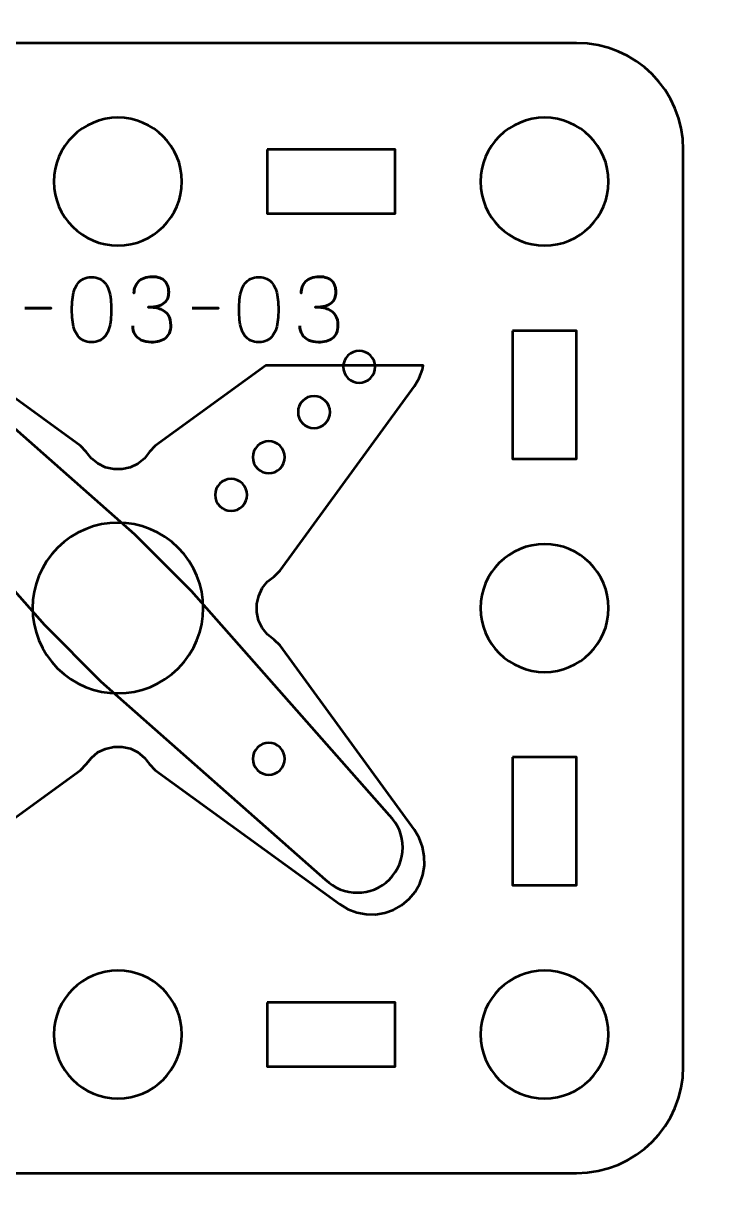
# Model space of a CAD drawing. Header units: centimetres. Extents: x -21 to 0, y -29.7 to 0.
# Drawn here: x -9.14 to -5.87, y -24.97 to -19.51 of the extents above; entities that cross this region are included whole.
import ezdxf

# ---------------------------------------------------------------- set-up
doc = ezdxf.new("R2010")
doc.units = ezdxf.units.CM
doc.header["$MEASUREMENT"] = 0
doc.layers.add('Layer 1', color=7, linetype='Continuous')

msp = doc.modelspace()

# ---------------------------------------------------------------- linework, layer by layer
at = {"layer": 'Layer 1', "color": 22, "lineweight": 53}
msp.add_open_spline([(-21.00003, -29.19995), (-21.00003, -29.19995), (-21.00003, -0.49992), (-21.00003, -0.49992), (-21.00003, -0.49992), (-21.00003, -0.22295), (-20.77694, 0.00004), (-20.49994, 0.00004), (-20.49994, 0.00004), (-20.49994, 0.00004), (-0.50008, 0.00004), (-0.50008, 0.00004), (-0.50008, 0.00004), (-0.22294, 0.00004), (0.00002, -0.22295), (0.00002, -0.49992), (0.00002, -0.49992), (0.00002, -0.49992), (0.00002, -29.19995), (0.00002, -29.19995), (0.00002, -29.19995), (0.00002, -29.47695), (-0.22294, -29.70004), (-0.50008, -29.70004), (-0.50008, -29.70004), (-0.50008, -29.70004), (-20.49994, -29.70004), (-20.49994, -29.70004), (-20.49994, -29.70004), (-20.77694, -29.70004), (-21.00003, -29.47695), (-21.00003, -29.19995)], degree=3, knots=[0, 0, 0, 0, 0.125, 0.125, 0.125, 0.125, 0.25, 0.25, 0.25, 0.25, 0.375, 0.375, 0.375, 0.375, 0.5, 0.5, 0.5, 0.5, 0.625, 0.625, 0.625, 0.625, 0.75, 0.75, 0.75, 0.75, 0.875, 0.875, 0.875, 0.875, 1, 1, 1, 1], dxfattribs=at)
at = {"layer": 'Layer 1', "color": 2, "lineweight": 53}
msp.add_open_spline([(-10.84994, -19.59997), (-10.84994, -19.59997), (-6.55007, -19.59997), (-6.55007, -19.59997), (-6.55007, -19.59997), (-6.27293, -19.59997), (-6.04997, -19.82306), (-6.04997, -20.10006), (-6.04997, -20.10006), (-6.04997, -20.10006), (-6.04997, -24.39993), (-6.04997, -24.39993), (-6.04997, -24.39993), (-6.04997, -24.67707), (-6.27293, -24.90003), (-6.55007, -24.90003), (-6.55007, -24.90003), (-6.55007, -24.90003), (-10.84994, -24.90003), (-10.84994, -24.90003), (-10.84994, -24.90003), (-11.12694, -24.90003), (-11.35003, -24.67707), (-11.35003, -24.39993), (-11.35003, -24.39993), (-11.35003, -24.39993), (-11.35003, -20.10006), (-11.35003, -20.10006), (-11.35003, -20.10006), (-11.35003, -19.82306), (-11.12694, -19.59997), (-10.84994, -19.59997)], degree=3, knots=[0, 0, 0, 0, 0.125, 0.125, 0.125, 0.125, 0.25, 0.25, 0.25, 0.25, 0.375, 0.375, 0.375, 0.375, 0.5, 0.5, 0.5, 0.5, 0.625, 0.625, 0.625, 0.625, 0.75, 0.75, 0.75, 0.75, 0.875, 0.875, 0.875, 0.875, 1, 1, 1, 1], dxfattribs=at)
at = {"layer": 'Layer 1', "lineweight": 53}
for points in [[(-8.39993, -20.25), (-8.39993, -20.41577), (-8.5343, -20.55), (-8.69993, -20.55), (-8.69993, -20.55), (-8.8657, -20.55), (-8.99993, -20.41577), (-8.99993, -20.25), (-8.99993, -20.25), (-8.99993, -20.08433), (-8.8657, -19.94999), (-8.69993, -19.94999), (-8.69993, -19.94999), (-8.5343, -19.94999), (-8.39993, -20.08433), (-8.39993, -20.25)], [(-6.4, -20.25), (-6.4, -20.41577), (-6.53433, -20.55), (-6.7, -20.55), (-6.7, -20.55), (-6.86563, -20.55), (-7, -20.41577), (-7, -20.25), (-7, -20.25), (-7, -20.08433), (-6.86563, -19.94999), (-6.7, -19.94999), (-6.7, -19.94999), (-6.53433, -19.94999), (-6.4, -20.08433), (-6.4, -20.25)], [(-8.00002, -20.10006), (-8.00002, -20.10006), (-7.40002, -20.10006), (-7.40002, -20.10006), (-7.40002, -20.10006), (-7.40002, -20.10006), (-7.40002, -20.40007), (-7.40002, -20.40007), (-7.40002, -20.40007), (-7.40002, -20.40007), (-8.00002, -20.40007), (-8.00002, -20.40007), (-8.00002, -20.40007), (-8.00002, -20.40007), (-8.00002, -20.10006), (-8.00002, -20.10006)], [(-6.85007, -20.95001), (-6.85007, -20.95001), (-6.55007, -20.95001), (-6.55007, -20.95001), (-6.55007, -20.95001), (-6.55007, -20.95001), (-6.55007, -21.55002), (-6.55007, -21.55002), (-6.55007, -21.55002), (-6.55007, -21.55002), (-6.85007, -21.55002), (-6.85007, -21.55002), (-6.85007, -21.55002), (-6.85007, -21.55002), (-6.85007, -20.95001), (-6.85007, -20.95001)], [(-6.4, -22.25007), (-6.4, -22.4157), (-6.53433, -22.55007), (-6.7, -22.55007), (-6.7, -22.55007), (-6.86563, -22.55007), (-7, -22.4157), (-7, -22.25007), (-7, -22.25007), (-7, -22.0843), (-6.86563, -21.95007), (-6.7, -21.95007), (-6.7, -21.95007), (-6.53433, -21.95007), (-6.4, -22.0843), (-6.4, -22.25007)], [(-6.85007, -22.94998), (-6.85007, -22.94998), (-6.55007, -22.94998), (-6.55007, -22.94998), (-6.55007, -22.94998), (-6.55007, -22.94998), (-6.55007, -23.54998), (-6.55007, -23.54998), (-6.55007, -23.54998), (-6.55007, -23.54998), (-6.85007, -23.54998), (-6.85007, -23.54998), (-6.85007, -23.54998), (-6.85007, -23.54998), (-6.85007, -22.94998), (-6.85007, -22.94998)], [(-8.39993, -24.25), (-8.39993, -24.41567), (-8.5343, -24.55), (-8.69993, -24.55), (-8.69993, -24.55), (-8.8657, -24.55), (-8.99993, -24.41567), (-8.99993, -24.25), (-8.99993, -24.25), (-8.99993, -24.08437), (-8.8657, -23.95), (-8.69993, -23.95), (-8.69993, -23.95), (-8.5343, -23.95), (-8.39993, -24.08437), (-8.39993, -24.25)], [(-6.4, -24.25), (-6.4, -24.41567), (-6.53433, -24.55), (-6.7, -24.55), (-6.7, -24.55), (-6.86563, -24.55), (-7, -24.41567), (-7, -24.25), (-7, -24.25), (-7, -24.08437), (-6.86563, -23.95), (-6.7, -23.95), (-6.7, -23.95), (-6.53433, -23.95), (-6.4, -24.08437), (-6.4, -24.25)], [(-8.00002, -24.09993), (-8.00002, -24.09993), (-7.40002, -24.09993), (-7.40002, -24.09993), (-7.40002, -24.09993), (-7.40002, -24.09993), (-7.40002, -24.39993), (-7.40002, -24.39993), (-7.40002, -24.39993), (-7.40002, -24.39993), (-8.00002, -24.39993), (-8.00002, -24.39993), (-8.00002, -24.39993), (-8.00002, -24.39993), (-8.00002, -24.09993), (-8.00002, -24.09993)]]:
    msp.add_open_spline(points, degree=3, knots=[0, 0, 0, 0, 0.25, 0.25, 0.25, 0.25, 0.5, 0.5, 0.5, 0.5, 0.75, 0.75, 0.75, 0.75, 1, 1, 1, 1], dxfattribs=at)
at = {"layer": 'Layer 1', "color": 30, "lineweight": 53}
for points, knots in [([(-8.82343, -21.00282), (-8.80862, -21.00275), (-8.79585, -21.00014), (-8.78519, -20.99506), (-8.78519, -20.99506), (-8.77461, -20.98998), (-8.76579, -20.98271), (-8.75874, -20.97347), (-8.75874, -20.97347), (-8.75175, -20.96416), (-8.74625, -20.95315), (-8.74216, -20.94045), (-8.74216, -20.94045), (-8.73813, -20.92775), (-8.73524, -20.91385), (-8.73362, -20.89861), (-8.73362, -20.89861), (-8.73192, -20.88337), (-8.73108, -20.86735), (-8.73115, -20.85042), (-8.73115, -20.85042), (-8.73108, -20.83356), (-8.73192, -20.81754), (-8.73362, -20.80237), (-8.73362, -20.80237), (-8.73524, -20.7872), (-8.73813, -20.77323), (-8.74216, -20.76053), (-8.74216, -20.76053), (-8.74625, -20.7479), (-8.75175, -20.7369), (-8.75874, -20.72751), (-8.75874, -20.72751), (-8.76579, -20.7182), (-8.77461, -20.71093), (-8.78519, -20.70585), (-8.78519, -20.70585), (-8.79585, -20.7007), (-8.80862, -20.69809), (-8.82343, -20.69802), (-8.82343, -20.69802), (-8.83825, -20.69809), (-8.85102, -20.7007), (-8.86168, -20.70585), (-8.86168, -20.70585), (-8.87226, -20.71093), (-8.88108, -20.7182), (-8.88813, -20.72751), (-8.88813, -20.72751), (-8.89512, -20.7369), (-8.90062, -20.7479), (-8.90471, -20.76053), (-8.90471, -20.76053), (-8.90874, -20.77323), (-8.91163, -20.7872), (-8.91325, -20.80237), (-8.91325, -20.80237), (-8.91494, -20.81754), (-8.91579, -20.83356), (-8.91572, -20.85042), (-8.91572, -20.85042), (-8.91579, -20.86735), (-8.91494, -20.88337), (-8.91325, -20.89861), (-8.91325, -20.89861), (-8.91163, -20.91385), (-8.90874, -20.92775), (-8.90471, -20.94045), (-8.90471, -20.94045), (-8.90062, -20.95315), (-8.89512, -20.96416), (-8.88813, -20.97347), (-8.88813, -20.97347), (-8.88108, -20.98271), (-8.87226, -20.98998), (-8.86168, -20.99506), (-8.86168, -20.99506), (-8.85102, -21.00014), (-8.83825, -21.00275), (-8.82343, -21.00282)], [0, 0, 0, 0, 0.05, 0.05, 0.05, 0.05, 0.1, 0.1, 0.1, 0.1, 0.15, 0.15, 0.15, 0.15, 0.2, 0.2, 0.2, 0.2, 0.25, 0.25, 0.25, 0.25, 0.3, 0.3, 0.3, 0.3, 0.35, 0.35, 0.35, 0.35, 0.4, 0.4, 0.4, 0.4, 0.45, 0.45, 0.45, 0.45, 0.5, 0.5, 0.5, 0.5, 0.55, 0.55, 0.55, 0.55, 0.6, 0.6, 0.6, 0.6, 0.65, 0.65, 0.65, 0.65, 0.7, 0.7, 0.7, 0.7, 0.75, 0.75, 0.75, 0.75, 0.8, 0.8, 0.8, 0.8, 0.85, 0.85, 0.85, 0.85, 0.9, 0.9, 0.9, 0.9, 0.95, 0.95, 0.95, 0.95, 1, 1, 1, 1]), ([(-8.82343, -21.00282), (-8.80862, -21.00275), (-8.79585, -21.00014), (-8.78519, -20.99506), (-8.78519, -20.99506), (-8.77461, -20.98998), (-8.76579, -20.98271), (-8.75874, -20.97347), (-8.75874, -20.97347), (-8.75175, -20.96416), (-8.74625, -20.95315), (-8.74216, -20.94045), (-8.74216, -20.94045), (-8.73813, -20.92775), (-8.73524, -20.91385), (-8.73362, -20.89861), (-8.73362, -20.89861), (-8.73192, -20.88337), (-8.73108, -20.86735), (-8.73115, -20.85042), (-8.73115, -20.85042), (-8.73108, -20.83356), (-8.73192, -20.81754), (-8.73362, -20.80237), (-8.73362, -20.80237), (-8.73524, -20.7872), (-8.73813, -20.77323), (-8.74216, -20.76053), (-8.74216, -20.76053), (-8.74625, -20.7479), (-8.75175, -20.7369), (-8.75874, -20.72751), (-8.75874, -20.72751), (-8.76579, -20.7182), (-8.77461, -20.71093), (-8.78519, -20.70585), (-8.78519, -20.70585), (-8.79585, -20.7007), (-8.80862, -20.69809), (-8.82343, -20.69802), (-8.82343, -20.69802), (-8.83825, -20.69809), (-8.85102, -20.7007), (-8.86168, -20.70585), (-8.86168, -20.70585), (-8.87226, -20.71093), (-8.88108, -20.7182), (-8.88813, -20.72751), (-8.88813, -20.72751), (-8.89512, -20.7369), (-8.90062, -20.7479), (-8.90471, -20.76053), (-8.90471, -20.76053), (-8.90874, -20.77323), (-8.91163, -20.7872), (-8.91325, -20.80237), (-8.91325, -20.80237), (-8.91494, -20.81754), (-8.91579, -20.83356), (-8.91572, -20.85042), (-8.91572, -20.85042), (-8.91579, -20.86735), (-8.91494, -20.88337), (-8.91325, -20.89861), (-8.91325, -20.89861), (-8.91163, -20.91385), (-8.90874, -20.92775), (-8.90471, -20.94045), (-8.90471, -20.94045), (-8.90062, -20.95315), (-8.89512, -20.96416), (-8.88813, -20.97347), (-8.88813, -20.97347), (-8.88108, -20.98271), (-8.87226, -20.98998), (-8.86168, -20.99506), (-8.86168, -20.99506), (-8.85102, -21.00014), (-8.83825, -21.00275), (-8.82343, -21.00282)], [0, 0, 0, 0, 0.05, 0.05, 0.05, 0.05, 0.1, 0.1, 0.1, 0.1, 0.15, 0.15, 0.15, 0.15, 0.2, 0.2, 0.2, 0.2, 0.25, 0.25, 0.25, 0.25, 0.3, 0.3, 0.3, 0.3, 0.35, 0.35, 0.35, 0.35, 0.4, 0.4, 0.4, 0.4, 0.45, 0.45, 0.45, 0.45, 0.5, 0.5, 0.5, 0.5, 0.55, 0.55, 0.55, 0.55, 0.6, 0.6, 0.6, 0.6, 0.65, 0.65, 0.65, 0.65, 0.7, 0.7, 0.7, 0.7, 0.75, 0.75, 0.75, 0.75, 0.8, 0.8, 0.8, 0.8, 0.85, 0.85, 0.85, 0.85, 0.9, 0.9, 0.9, 0.9, 0.95, 0.95, 0.95, 0.95, 1, 1, 1, 1]), ([(-8.63082, -20.9262), (-8.63075, -20.94144), (-8.62722, -20.9547), (-8.62024, -20.9662), (-8.62024, -20.9662), (-8.61325, -20.97763), (-8.6033, -20.98659), (-8.59032, -20.99301), (-8.59032, -20.99301), (-8.57734, -20.99943), (-8.56175, -21.00268), (-8.54361, -21.00282), (-8.54361, -21.00282), (-8.53, -21.00282), (-8.51765, -21.00141), (-8.50643, -20.99845), (-8.50643, -20.99845), (-8.49528, -20.99548), (-8.48569, -20.9909), (-8.47757, -20.98462), (-8.47757, -20.98462), (-8.46946, -20.97834), (-8.46325, -20.97022), (-8.45881, -20.96035), (-8.45881, -20.96035), (-8.45443, -20.9504), (-8.45225, -20.93847), (-8.45218, -20.9245), (-8.45218, -20.9245), (-8.4521, -20.90588), (-8.45591, -20.89014), (-8.46346, -20.87737), (-8.46346, -20.87737), (-8.47101, -20.8646), (-8.48273, -20.85501), (-8.49846, -20.84845), (-8.49846, -20.84845), (-8.51419, -20.84188), (-8.53437, -20.83857), (-8.55885, -20.83857), (-8.55885, -20.83857), (-8.54058, -20.83864), (-8.52527, -20.83695), (-8.51278, -20.83349), (-8.51278, -20.83349), (-8.50036, -20.83003), (-8.49042, -20.82516), (-8.48294, -20.81881), (-8.48294, -20.81881), (-8.47546, -20.81253), (-8.47003, -20.80505), (-8.46678, -20.79645), (-8.46678, -20.79645), (-8.46346, -20.78791), (-8.46184, -20.77853), (-8.46191, -20.7683), (-8.46191, -20.7683), (-8.46184, -20.75806), (-8.46325, -20.74861), (-8.46607, -20.73986), (-8.46607, -20.73986), (-8.46883, -20.73111), (-8.47334, -20.72342), (-8.47948, -20.71686), (-8.47948, -20.71686), (-8.48562, -20.7103), (-8.49373, -20.70515), (-8.50368, -20.70148), (-8.50368, -20.70148), (-8.5137, -20.69781), (-8.52591, -20.69598), (-8.54023, -20.69591), (-8.54023, -20.69591), (-8.55448, -20.69598), (-8.56697, -20.69809), (-8.57755, -20.70219), (-8.57755, -20.70219), (-8.58821, -20.70628), (-8.59695, -20.71185), (-8.60401, -20.71898), (-8.60401, -20.71898), (-8.61099, -20.7261), (-8.61622, -20.73422), (-8.61967, -20.74339), (-8.61967, -20.74339), (-8.6232, -20.75256), (-8.62489, -20.7623), (-8.62489, -20.77253), (-8.62489, -20.77253), (-8.62489, -20.7623), (-8.6232, -20.75256), (-8.61967, -20.74339), (-8.61967, -20.74339), (-8.61622, -20.73422), (-8.61099, -20.7261), (-8.60401, -20.71898), (-8.60401, -20.71898), (-8.59695, -20.71185), (-8.58821, -20.70628), (-8.57755, -20.70219), (-8.57755, -20.70219), (-8.56697, -20.69809), (-8.55448, -20.69598), (-8.54023, -20.69591), (-8.54023, -20.69591), (-8.52591, -20.69598), (-8.5137, -20.69781), (-8.50368, -20.70148), (-8.50368, -20.70148), (-8.49373, -20.70515), (-8.48562, -20.7103), (-8.47948, -20.71686), (-8.47948, -20.71686), (-8.47334, -20.72342), (-8.46883, -20.73111), (-8.46607, -20.73986), (-8.46607, -20.73986), (-8.46325, -20.74861), (-8.46184, -20.75806), (-8.46191, -20.7683), (-8.46191, -20.7683), (-8.46184, -20.77853), (-8.46346, -20.78791), (-8.46678, -20.79645), (-8.46678, -20.79645), (-8.47003, -20.80505), (-8.47546, -20.81253), (-8.48294, -20.81881), (-8.48294, -20.81881), (-8.49042, -20.82516), (-8.50036, -20.83003), (-8.51278, -20.83349), (-8.51278, -20.83349), (-8.52527, -20.83695), (-8.54058, -20.83864), (-8.55885, -20.83857), (-8.55885, -20.83857), (-8.53437, -20.83857), (-8.51419, -20.84188), (-8.49846, -20.84845), (-8.49846, -20.84845), (-8.48273, -20.85501), (-8.47101, -20.8646), (-8.46346, -20.87737), (-8.46346, -20.87737), (-8.45591, -20.89014), (-8.4521, -20.90588), (-8.45218, -20.9245), (-8.45218, -20.9245), (-8.45225, -20.93847), (-8.45443, -20.9504), (-8.45881, -20.96035), (-8.45881, -20.96035), (-8.46325, -20.97022), (-8.46946, -20.97834), (-8.47757, -20.98462), (-8.47757, -20.98462), (-8.48569, -20.9909), (-8.49528, -20.99548), (-8.50643, -20.99845), (-8.50643, -20.99845), (-8.51765, -21.00141), (-8.53, -21.00282), (-8.54361, -21.00282), (-8.54361, -21.00282), (-8.56175, -21.00268), (-8.57734, -20.99943), (-8.59032, -20.99301), (-8.59032, -20.99301), (-8.6033, -20.98659), (-8.61325, -20.97763), (-8.62024, -20.9662), (-8.62024, -20.9662), (-8.62722, -20.9547), (-8.63075, -20.94144), (-8.63082, -20.9262)], [0, 0, 0, 0, 0.0227273, 0.0227273, 0.0227273, 0.0227273, 0.0454545, 0.0454545, 0.0454545, 0.0454545, 0.0681818, 0.0681818, 0.0681818, 0.0681818, 0.0909091, 0.0909091, 0.0909091, 0.0909091, 0.1136364, 0.1136364, 0.1136364, 0.1136364, 0.1363636, 0.1363636, 0.1363636, 0.1363636, 0.1590909, 0.1590909, 0.1590909, 0.1590909, 0.1818182, 0.1818182, 0.1818182, 0.1818182, 0.2045455, 0.2045455, 0.2045455, 0.2045455, 0.2272727, 0.2272727, 0.2272727, 0.2272727, 0.25, 0.25, 0.25, 0.25, 0.2727273, 0.2727273, 0.2727273, 0.2727273, 0.2954545, 0.2954545, 0.2954545, 0.2954545, 0.3181818, 0.3181818, 0.3181818, 0.3181818, 0.3409091, 0.3409091, 0.3409091, 0.3409091, 0.3636364, 0.3636364, 0.3636364, 0.3636364, 0.3863636, 0.3863636, 0.3863636, 0.3863636, 0.4090909, 0.4090909, 0.4090909, 0.4090909, 0.4318182, 0.4318182, 0.4318182, 0.4318182, 0.4545455, 0.4545455, 0.4545455, 0.4545455, 0.4772727, 0.4772727, 0.4772727, 0.4772727, 0.5, 0.5, 0.5, 0.5, 0.5227273, 0.5227273, 0.5227273, 0.5227273, 0.5454545, 0.5454545, 0.5454545, 0.5454545, 0.5681818, 0.5681818, 0.5681818, 0.5681818, 0.5909091, 0.5909091, 0.5909091, 0.5909091, 0.6136364, 0.6136364, 0.6136364, 0.6136364, 0.6363636, 0.6363636, 0.6363636, 0.6363636, 0.6590909, 0.6590909, 0.6590909, 0.6590909, 0.6818182, 0.6818182, 0.6818182, 0.6818182, 0.7045455, 0.7045455, 0.7045455, 0.7045455, 0.7272727, 0.7272727, 0.7272727, 0.7272727, 0.75, 0.75, 0.75, 0.75, 0.7727273, 0.7727273, 0.7727273, 0.7727273, 0.7954545, 0.7954545, 0.7954545, 0.7954545, 0.8181818, 0.8181818, 0.8181818, 0.8181818, 0.8409091, 0.8409091, 0.8409091, 0.8409091, 0.8636364, 0.8636364, 0.8636364, 0.8636364, 0.8863636, 0.8863636, 0.8863636, 0.8863636, 0.9090909, 0.9090909, 0.9090909, 0.9090909, 0.9318182, 0.9318182, 0.9318182, 0.9318182, 0.9545455, 0.9545455, 0.9545455, 0.9545455, 0.9772727, 0.9772727, 0.9772727, 0.9772727, 1, 1, 1, 1]), ([(-8.03985, -21.00282), (-8.02504, -21.00275), (-8.01227, -21.00014), (-8.00161, -20.99506), (-8.00161, -20.99506), (-7.99103, -20.98998), (-7.98221, -20.98271), (-7.97516, -20.97347), (-7.97516, -20.97347), (-7.96817, -20.96416), (-7.96267, -20.95315), (-7.95858, -20.94045), (-7.95858, -20.94045), (-7.95455, -20.92775), (-7.95166, -20.91385), (-7.95004, -20.89861), (-7.95004, -20.89861), (-7.94834, -20.88337), (-7.9475, -20.86735), (-7.94757, -20.85042), (-7.94757, -20.85042), (-7.9475, -20.83356), (-7.94834, -20.81754), (-7.95004, -20.80237), (-7.95004, -20.80237), (-7.95166, -20.7872), (-7.95455, -20.77323), (-7.95858, -20.76053), (-7.95858, -20.76053), (-7.96267, -20.7479), (-7.96817, -20.7369), (-7.97516, -20.72751), (-7.97516, -20.72751), (-7.98221, -20.7182), (-7.99103, -20.71093), (-8.00161, -20.70585), (-8.00161, -20.70585), (-8.01227, -20.7007), (-8.02504, -20.69809), (-8.03985, -20.69802), (-8.03985, -20.69802), (-8.05467, -20.69809), (-8.06744, -20.7007), (-8.0781, -20.70585), (-8.0781, -20.70585), (-8.08868, -20.71093), (-8.0975, -20.7182), (-8.10455, -20.72751), (-8.10455, -20.72751), (-8.11154, -20.7369), (-8.11704, -20.7479), (-8.12113, -20.76053), (-8.12113, -20.76053), (-8.12516, -20.77323), (-8.12805, -20.7872), (-8.12967, -20.80237), (-8.12967, -20.80237), (-8.13136, -20.81754), (-8.13221, -20.83356), (-8.13214, -20.85042), (-8.13214, -20.85042), (-8.13221, -20.86735), (-8.13136, -20.88337), (-8.12967, -20.89861), (-8.12967, -20.89861), (-8.12805, -20.91385), (-8.12516, -20.92775), (-8.12113, -20.94045), (-8.12113, -20.94045), (-8.11704, -20.95315), (-8.11154, -20.96416), (-8.10455, -20.97347), (-8.10455, -20.97347), (-8.0975, -20.98271), (-8.08868, -20.98998), (-8.0781, -20.99506), (-8.0781, -20.99506), (-8.06744, -21.00014), (-8.05467, -21.00275), (-8.03985, -21.00282)], [0, 0, 0, 0, 0.05, 0.05, 0.05, 0.05, 0.1, 0.1, 0.1, 0.1, 0.15, 0.15, 0.15, 0.15, 0.2, 0.2, 0.2, 0.2, 0.25, 0.25, 0.25, 0.25, 0.3, 0.3, 0.3, 0.3, 0.35, 0.35, 0.35, 0.35, 0.4, 0.4, 0.4, 0.4, 0.45, 0.45, 0.45, 0.45, 0.5, 0.5, 0.5, 0.5, 0.55, 0.55, 0.55, 0.55, 0.6, 0.6, 0.6, 0.6, 0.65, 0.65, 0.65, 0.65, 0.7, 0.7, 0.7, 0.7, 0.75, 0.75, 0.75, 0.75, 0.8, 0.8, 0.8, 0.8, 0.85, 0.85, 0.85, 0.85, 0.9, 0.9, 0.9, 0.9, 0.95, 0.95, 0.95, 0.95, 1, 1, 1, 1]), ([(-8.03985, -21.00282), (-8.02504, -21.00275), (-8.01227, -21.00014), (-8.00161, -20.99506), (-8.00161, -20.99506), (-7.99103, -20.98998), (-7.98221, -20.98271), (-7.97516, -20.97347), (-7.97516, -20.97347), (-7.96817, -20.96416), (-7.96267, -20.95315), (-7.95858, -20.94045), (-7.95858, -20.94045), (-7.95455, -20.92775), (-7.95166, -20.91385), (-7.95004, -20.89861), (-7.95004, -20.89861), (-7.94834, -20.88337), (-7.9475, -20.86735), (-7.94757, -20.85042), (-7.94757, -20.85042), (-7.9475, -20.83356), (-7.94834, -20.81754), (-7.95004, -20.80237), (-7.95004, -20.80237), (-7.95166, -20.7872), (-7.95455, -20.77323), (-7.95858, -20.76053), (-7.95858, -20.76053), (-7.96267, -20.7479), (-7.96817, -20.7369), (-7.97516, -20.72751), (-7.97516, -20.72751), (-7.98221, -20.7182), (-7.99103, -20.71093), (-8.00161, -20.70585), (-8.00161, -20.70585), (-8.01227, -20.7007), (-8.02504, -20.69809), (-8.03985, -20.69802), (-8.03985, -20.69802), (-8.05467, -20.69809), (-8.06744, -20.7007), (-8.0781, -20.70585), (-8.0781, -20.70585), (-8.08868, -20.71093), (-8.0975, -20.7182), (-8.10455, -20.72751), (-8.10455, -20.72751), (-8.11154, -20.7369), (-8.11704, -20.7479), (-8.12113, -20.76053), (-8.12113, -20.76053), (-8.12516, -20.77323), (-8.12805, -20.7872), (-8.12967, -20.80237), (-8.12967, -20.80237), (-8.13136, -20.81754), (-8.13221, -20.83356), (-8.13214, -20.85042), (-8.13214, -20.85042), (-8.13221, -20.86735), (-8.13136, -20.88337), (-8.12967, -20.89861), (-8.12967, -20.89861), (-8.12805, -20.91385), (-8.12516, -20.92775), (-8.12113, -20.94045), (-8.12113, -20.94045), (-8.11704, -20.95315), (-8.11154, -20.96416), (-8.10455, -20.97347), (-8.10455, -20.97347), (-8.0975, -20.98271), (-8.08868, -20.98998), (-8.0781, -20.99506), (-8.0781, -20.99506), (-8.06744, -21.00014), (-8.05467, -21.00275), (-8.03985, -21.00282)], [0, 0, 0, 0, 0.05, 0.05, 0.05, 0.05, 0.1, 0.1, 0.1, 0.1, 0.15, 0.15, 0.15, 0.15, 0.2, 0.2, 0.2, 0.2, 0.25, 0.25, 0.25, 0.25, 0.3, 0.3, 0.3, 0.3, 0.35, 0.35, 0.35, 0.35, 0.4, 0.4, 0.4, 0.4, 0.45, 0.45, 0.45, 0.45, 0.5, 0.5, 0.5, 0.5, 0.55, 0.55, 0.55, 0.55, 0.6, 0.6, 0.6, 0.6, 0.65, 0.65, 0.65, 0.65, 0.7, 0.7, 0.7, 0.7, 0.75, 0.75, 0.75, 0.75, 0.8, 0.8, 0.8, 0.8, 0.85, 0.85, 0.85, 0.85, 0.9, 0.9, 0.9, 0.9, 0.95, 0.95, 0.95, 0.95, 1, 1, 1, 1]), ([(-7.84724, -20.9262), (-7.84717, -20.94144), (-7.84364, -20.9547), (-7.83666, -20.9662), (-7.83666, -20.9662), (-7.82967, -20.97763), (-7.81972, -20.98659), (-7.80674, -20.99301), (-7.80674, -20.99301), (-7.79376, -20.99943), (-7.77817, -21.00268), (-7.76003, -21.00282), (-7.76003, -21.00282), (-7.74642, -21.00282), (-7.73407, -21.00141), (-7.72285, -20.99845), (-7.72285, -20.99845), (-7.7117, -20.99548), (-7.70211, -20.9909), (-7.69399, -20.98462), (-7.69399, -20.98462), (-7.68588, -20.97834), (-7.67967, -20.97022), (-7.67523, -20.96035), (-7.67523, -20.96035), (-7.67085, -20.9504), (-7.66867, -20.93847), (-7.6686, -20.9245), (-7.6686, -20.9245), (-7.66852, -20.90588), (-7.67233, -20.89014), (-7.67988, -20.87737), (-7.67988, -20.87737), (-7.68743, -20.8646), (-7.69915, -20.85501), (-7.71488, -20.84845), (-7.71488, -20.84845), (-7.73061, -20.84188), (-7.75079, -20.83857), (-7.77527, -20.83857), (-7.77527, -20.83857), (-7.757, -20.83864), (-7.74169, -20.83695), (-7.7292, -20.83349), (-7.7292, -20.83349), (-7.71678, -20.83003), (-7.70684, -20.82516), (-7.69936, -20.81881), (-7.69936, -20.81881), (-7.69188, -20.81253), (-7.68645, -20.80505), (-7.6832, -20.79645), (-7.6832, -20.79645), (-7.67988, -20.78791), (-7.67826, -20.77853), (-7.67833, -20.7683), (-7.67833, -20.7683), (-7.67826, -20.75806), (-7.67967, -20.74861), (-7.68249, -20.73986), (-7.68249, -20.73986), (-7.68525, -20.73111), (-7.68976, -20.72342), (-7.6959, -20.71686), (-7.6959, -20.71686), (-7.70204, -20.7103), (-7.71015, -20.70515), (-7.7201, -20.70148), (-7.7201, -20.70148), (-7.73012, -20.69781), (-7.74233, -20.69598), (-7.75665, -20.69591), (-7.75665, -20.69591), (-7.7709, -20.69598), (-7.78339, -20.69809), (-7.79397, -20.70219), (-7.79397, -20.70219), (-7.80463, -20.70628), (-7.81337, -20.71185), (-7.82043, -20.71898), (-7.82043, -20.71898), (-7.82741, -20.7261), (-7.83264, -20.73422), (-7.83609, -20.74339), (-7.83609, -20.74339), (-7.83962, -20.75256), (-7.84131, -20.7623), (-7.84131, -20.77253), (-7.84131, -20.77253), (-7.84131, -20.7623), (-7.83962, -20.75256), (-7.83609, -20.74339), (-7.83609, -20.74339), (-7.83264, -20.73422), (-7.82741, -20.7261), (-7.82043, -20.71898), (-7.82043, -20.71898), (-7.81337, -20.71185), (-7.80463, -20.70628), (-7.79397, -20.70219), (-7.79397, -20.70219), (-7.78339, -20.69809), (-7.7709, -20.69598), (-7.75665, -20.69591), (-7.75665, -20.69591), (-7.74233, -20.69598), (-7.73012, -20.69781), (-7.7201, -20.70148), (-7.7201, -20.70148), (-7.71015, -20.70515), (-7.70204, -20.7103), (-7.6959, -20.71686), (-7.6959, -20.71686), (-7.68976, -20.72342), (-7.68525, -20.73111), (-7.68249, -20.73986), (-7.68249, -20.73986), (-7.67967, -20.74861), (-7.67826, -20.75806), (-7.67833, -20.7683), (-7.67833, -20.7683), (-7.67826, -20.77853), (-7.67988, -20.78791), (-7.6832, -20.79645), (-7.6832, -20.79645), (-7.68645, -20.80505), (-7.69188, -20.81253), (-7.69936, -20.81881), (-7.69936, -20.81881), (-7.70684, -20.82516), (-7.71678, -20.83003), (-7.7292, -20.83349), (-7.7292, -20.83349), (-7.74169, -20.83695), (-7.757, -20.83864), (-7.77527, -20.83857), (-7.77527, -20.83857), (-7.75079, -20.83857), (-7.73061, -20.84188), (-7.71488, -20.84845), (-7.71488, -20.84845), (-7.69915, -20.85501), (-7.68743, -20.8646), (-7.67988, -20.87737), (-7.67988, -20.87737), (-7.67233, -20.89014), (-7.66852, -20.90588), (-7.6686, -20.9245), (-7.6686, -20.9245), (-7.66867, -20.93847), (-7.67085, -20.9504), (-7.67523, -20.96035), (-7.67523, -20.96035), (-7.67967, -20.97022), (-7.68588, -20.97834), (-7.69399, -20.98462), (-7.69399, -20.98462), (-7.70211, -20.9909), (-7.7117, -20.99548), (-7.72285, -20.99845), (-7.72285, -20.99845), (-7.73407, -21.00141), (-7.74642, -21.00282), (-7.76003, -21.00282), (-7.76003, -21.00282), (-7.77817, -21.00268), (-7.79376, -20.99943), (-7.80674, -20.99301), (-7.80674, -20.99301), (-7.81972, -20.98659), (-7.82967, -20.97763), (-7.83666, -20.9662), (-7.83666, -20.9662), (-7.84364, -20.9547), (-7.84717, -20.94144), (-7.84724, -20.9262)], [0, 0, 0, 0, 0.0227273, 0.0227273, 0.0227273, 0.0227273, 0.0454545, 0.0454545, 0.0454545, 0.0454545, 0.0681818, 0.0681818, 0.0681818, 0.0681818, 0.0909091, 0.0909091, 0.0909091, 0.0909091, 0.1136364, 0.1136364, 0.1136364, 0.1136364, 0.1363636, 0.1363636, 0.1363636, 0.1363636, 0.1590909, 0.1590909, 0.1590909, 0.1590909, 0.1818182, 0.1818182, 0.1818182, 0.1818182, 0.2045455, 0.2045455, 0.2045455, 0.2045455, 0.2272727, 0.2272727, 0.2272727, 0.2272727, 0.25, 0.25, 0.25, 0.25, 0.2727273, 0.2727273, 0.2727273, 0.2727273, 0.2954545, 0.2954545, 0.2954545, 0.2954545, 0.3181818, 0.3181818, 0.3181818, 0.3181818, 0.3409091, 0.3409091, 0.3409091, 0.3409091, 0.3636364, 0.3636364, 0.3636364, 0.3636364, 0.3863636, 0.3863636, 0.3863636, 0.3863636, 0.4090909, 0.4090909, 0.4090909, 0.4090909, 0.4318182, 0.4318182, 0.4318182, 0.4318182, 0.4545455, 0.4545455, 0.4545455, 0.4545455, 0.4772727, 0.4772727, 0.4772727, 0.4772727, 0.5, 0.5, 0.5, 0.5, 0.5227273, 0.5227273, 0.5227273, 0.5227273, 0.5454545, 0.5454545, 0.5454545, 0.5454545, 0.5681818, 0.5681818, 0.5681818, 0.5681818, 0.5909091, 0.5909091, 0.5909091, 0.5909091, 0.6136364, 0.6136364, 0.6136364, 0.6136364, 0.6363636, 0.6363636, 0.6363636, 0.6363636, 0.6590909, 0.6590909, 0.6590909, 0.6590909, 0.6818182, 0.6818182, 0.6818182, 0.6818182, 0.7045455, 0.7045455, 0.7045455, 0.7045455, 0.7272727, 0.7272727, 0.7272727, 0.7272727, 0.75, 0.75, 0.75, 0.75, 0.7727273, 0.7727273, 0.7727273, 0.7727273, 0.7954545, 0.7954545, 0.7954545, 0.7954545, 0.8181818, 0.8181818, 0.8181818, 0.8181818, 0.8409091, 0.8409091, 0.8409091, 0.8409091, 0.8636364, 0.8636364, 0.8636364, 0.8636364, 0.8863636, 0.8863636, 0.8863636, 0.8863636, 0.9090909, 0.9090909, 0.9090909, 0.9090909, 0.9318182, 0.9318182, 0.9318182, 0.9318182, 0.9545455, 0.9545455, 0.9545455, 0.9545455, 0.9772727, 0.9772727, 0.9772727, 0.9772727, 1, 1, 1, 1]), ([(-9.13585, -20.84322), (-9.13585, -20.84322), (-9.01266, -20.84322), (-9.01266, -20.84322), (-9.01266, -20.84322), (-9.01266, -20.84322), (-9.13585, -20.84322), (-9.13585, -20.84322)], [0, 0, 0, 0, 0.5, 0.5, 0.5, 0.5, 1, 1, 1, 1]), ([(-8.35227, -20.84322), (-8.35227, -20.84322), (-8.22908, -20.84322), (-8.22908, -20.84322), (-8.22908, -20.84322), (-8.22908, -20.84322), (-8.35227, -20.84322), (-8.35227, -20.84322)], [0, 0, 0, 0, 0.5, 0.5, 0.5, 0.5, 1, 1, 1, 1]), ([(-9.39367, -21.11251), (-9.39367, -21.11251), (-8.87531, -21.48937), (-8.87531, -21.48937), (-8.87531, -21.48937), (-8.87531, -21.48937), (-8.84844, -21.51738), (-8.84844, -21.51738), (-8.84844, -21.51738), (-8.84844, -21.51738), (-8.82434, -21.54819), (-8.82434, -21.54819), (-8.82434, -21.54819), (-8.82434, -21.54819), (-8.7941, -21.57283), (-8.7941, -21.57283), (-8.7941, -21.57283), (-8.7941, -21.57283), (-8.75882, -21.5902), (-8.75882, -21.5902), (-8.75882, -21.5902), (-8.75882, -21.5902), (-8.7196, -21.59916), (-8.7196, -21.59916), (-8.7196, -21.59916), (-8.7196, -21.59916), (-8.68039, -21.59914), (-8.68039, -21.59914), (-8.68039, -21.59914), (-8.68039, -21.59914), (-8.64231, -21.59019), (-8.64231, -21.59019), (-8.64231, -21.59019), (-8.64231, -21.59019), (-8.60645, -21.57338), (-8.60645, -21.57338), (-8.60645, -21.57338), (-8.60645, -21.57338), (-8.57565, -21.54818), (-8.57565, -21.54818), (-8.57565, -21.54818), (-8.57565, -21.54818), (-8.55158, -21.51738), (-8.55158, -21.51738), (-8.55158, -21.51738), (-8.55158, -21.51738), (-8.52525, -21.48881), (-8.52525, -21.48881), (-8.52525, -21.48881), (-8.52525, -21.48881), (-8.00674, -21.11251), (-8.00674, -21.11251), (-8.00674, -21.11251), (-8.00674, -21.11251), (-7.26897, -21.11251), (-7.26897, -21.11251), (-7.26897, -21.11251), (-7.26897, -21.11251), (-7.27227, -21.1309), (-7.27227, -21.1309), (-7.27227, -21.1309), (-7.27227, -21.1309), (-7.28738, -21.17178), (-7.28738, -21.17178), (-7.28738, -21.17178), (-7.28738, -21.17178), (-7.31036, -21.20932), (-7.31036, -21.20932), (-7.31036, -21.20932), (-7.31036, -21.20932), (-7.93937, -22.07469), (-7.93937, -22.07469), (-7.93937, -22.07469), (-7.93937, -22.07469), (-7.96737, -22.10159), (-7.96737, -22.10159), (-7.96737, -22.10159), (-7.96737, -22.10159), (-7.99817, -22.12566), (-7.99817, -22.12566), (-7.99817, -22.12566), (-7.99817, -22.12566), (-8.02337, -22.15646), (-8.02337, -22.15646), (-8.02337, -22.15646), (-8.02337, -22.15646), (-8.04018, -22.19232), (-8.04018, -22.19232), (-8.04018, -22.19232), (-8.04018, -22.19232), (-8.04914, -22.23039), (-8.04914, -22.23039), (-8.04914, -22.23039), (-8.04914, -22.23039), (-8.04915, -22.26962), (-8.04915, -22.26962), (-8.04915, -22.26962), (-8.04915, -22.26962), (-8.04075, -22.30827), (-8.04075, -22.30827), (-8.04075, -22.30827), (-8.04075, -22.30827), (-8.02338, -22.34356), (-8.02338, -22.34356), (-8.02338, -22.34356), (-8.02338, -22.34356), (-7.99818, -22.37435), (-7.99818, -22.37435), (-7.99818, -22.37435), (-7.99818, -22.37435), (-7.96737, -22.39844), (-7.96737, -22.39844), (-7.96737, -22.39844), (-7.96737, -22.39844), (-7.93937, -22.42532), (-7.93937, -22.42532), (-7.93937, -22.42532), (-7.93937, -22.42532), (-7.31036, -23.2907), (-7.31036, -23.2907), (-7.31036, -23.2907), (-7.31036, -23.2907), (-7.2874, -23.32822), (-7.2874, -23.32822), (-7.2874, -23.32822), (-7.2874, -23.32822), (-7.2717, -23.36966), (-7.2717, -23.36966), (-7.2717, -23.36966), (-7.2717, -23.36966), (-7.26388, -23.41336), (-7.26388, -23.41336), (-7.26388, -23.41336), (-7.26388, -23.41336), (-7.26331, -23.4576), (-7.26331, -23.4576), (-7.26331, -23.4576), (-7.26331, -23.4576), (-7.27059, -23.50074), (-7.27059, -23.50074), (-7.27059, -23.50074), (-7.27059, -23.50074), (-7.28516, -23.54219), (-7.28516, -23.54219), (-7.28516, -23.54219), (-7.28516, -23.54219), (-7.307, -23.58083), (-7.307, -23.58083), (-7.307, -23.58083), (-7.307, -23.58083), (-7.335, -23.61443), (-7.335, -23.61443), (-7.335, -23.61443), (-7.335, -23.61443), (-7.36917, -23.643), (-7.36917, -23.643), (-7.36917, -23.643), (-7.36917, -23.643), (-7.40783, -23.66486), (-7.40783, -23.66486), (-7.40783, -23.66486), (-7.40783, -23.66486), (-7.44927, -23.67942), (-7.44927, -23.67942), (-7.44927, -23.67942), (-7.44927, -23.67942), (-7.49241, -23.68669), (-7.49241, -23.68669), (-7.49241, -23.68669), (-7.49241, -23.68669), (-7.53665, -23.68613), (-7.53665, -23.68613), (-7.53665, -23.68613), (-7.53665, -23.68613), (-7.58034, -23.6783), (-7.58034, -23.6783), (-7.58034, -23.6783), (-7.58034, -23.6783), (-7.62179, -23.66262), (-7.62179, -23.66262), (-7.62179, -23.66262), (-7.62179, -23.66262), (-7.65931, -23.63965), (-7.65931, -23.63965), (-7.65931, -23.63965), (-7.65931, -23.63965), (-8.52469, -23.01064), (-8.52469, -23.01064), (-8.52469, -23.01064), (-8.52469, -23.01064), (-8.55157, -22.98264), (-8.55157, -22.98264), (-8.55157, -22.98264), (-8.55157, -22.98264), (-8.57566, -22.95182), (-8.57566, -22.95182), (-8.57566, -22.95182), (-8.57566, -22.95182), (-8.60646, -22.92664), (-8.60646, -22.92664), (-8.60646, -22.92664), (-8.60646, -22.92664), (-8.64175, -22.90926), (-8.64175, -22.90926), (-8.64175, -22.90926), (-8.64175, -22.90926), (-8.6804, -22.90086), (-8.6804, -22.90086), (-8.6804, -22.90086), (-8.6804, -22.90086), (-8.71962, -22.90086), (-8.71962, -22.90086), (-8.71962, -22.90086), (-8.71962, -22.90086), (-8.75769, -22.90984), (-8.75769, -22.90984), (-8.75769, -22.90984), (-8.75769, -22.90984), (-8.79354, -22.92663), (-8.79354, -22.92663), (-8.79354, -22.92663), (-8.79354, -22.92663), (-8.82434, -22.95184), (-8.82434, -22.95184), (-8.82434, -22.95184), (-8.82434, -22.95184), (-8.84843, -22.98264), (-8.84843, -22.98264), (-8.84843, -22.98264), (-8.84843, -22.98264), (-8.87475, -23.01008), (-8.87475, -23.01008), (-8.87475, -23.01008), (-8.87475, -23.01008), (-9.74068, -23.63964), (-9.74068, -23.63964), (-9.74068, -23.63964), (-9.74068, -23.63964), (-9.77822, -23.66261), (-9.77822, -23.66261), (-9.77822, -23.66261), (-9.77822, -23.66261), (-9.81911, -23.67773), (-9.81911, -23.67773), (-9.81911, -23.67773), (-9.81911, -23.67773), (-9.86279, -23.68557), (-9.86279, -23.68557), (-9.86279, -23.68557), (-9.86279, -23.68557), (-9.90704, -23.68614), (-9.90704, -23.68614), (-9.90704, -23.68614), (-9.90704, -23.68614), (-9.95017, -23.67886), (-9.95017, -23.67886), (-9.95017, -23.67886), (-9.95017, -23.67886), (-9.99162, -23.66428), (-9.99162, -23.66428), (-9.99162, -23.66428), (-9.99162, -23.66428), (-10.03027, -23.64245), (-10.03027, -23.64245), (-10.03027, -23.64245), (-10.03027, -23.64245), (-10.06444, -23.61389), (-10.06444, -23.61389), (-10.06444, -23.61389), (-10.06444, -23.61389), (-10.09244, -23.58027), (-10.09244, -23.58027), (-10.09244, -23.58027), (-10.09244, -23.58027), (-10.11428, -23.54162), (-10.11428, -23.54162), (-10.11428, -23.54162), (-10.11428, -23.54162), (-10.12885, -23.50018), (-10.12885, -23.50018), (-10.12885, -23.50018), (-10.12885, -23.50018), (-10.13669, -23.45649), (-10.13669, -23.45649), (-10.13669, -23.45649), (-10.13669, -23.45649), (-10.13612, -23.41224), (-10.13612, -23.41224), (-10.13612, -23.41224), (-10.13612, -23.41224), (-10.12773, -23.36912), (-10.12773, -23.36912), (-10.12773, -23.36912), (-10.12773, -23.36912), (-10.1126, -23.32822), (-10.1126, -23.32822), (-10.1126, -23.32822), (-10.1126, -23.32822), (-10.08963, -23.29069), (-10.08963, -23.29069), (-10.08963, -23.29069), (-10.08963, -23.29069), (-9.46063, -22.4242), (-9.46063, -22.4242), (-9.46063, -22.4242), (-9.46063, -22.4242), (-9.43263, -22.39844), (-9.43263, -22.39844), (-9.43263, -22.39844), (-9.43263, -22.39844), (-9.40182, -22.37436), (-9.40182, -22.37436), (-9.40182, -22.37436), (-9.40182, -22.37436), (-9.37662, -22.34355), (-9.37662, -22.34355), (-9.37662, -22.34355), (-9.37662, -22.34355), (-9.35982, -22.30771), (-9.35982, -22.30771), (-9.35982, -22.30771), (-9.35982, -22.30771), (-9.35086, -22.26962), (-9.35086, -22.26962), (-9.35086, -22.26962), (-9.35086, -22.26962), (-9.35085, -22.23041), (-9.35085, -22.23041), (-9.35085, -22.23041), (-9.35085, -22.23041), (-9.35982, -22.1912), (-9.35982, -22.1912), (-9.35982, -22.1912), (-9.35982, -22.1912), (-9.37718, -22.15591), (-9.37718, -22.15591), (-9.37718, -22.15591), (-9.37718, -22.15591), (-9.40182, -22.12566), (-9.40182, -22.12566), (-9.40182, -22.12566), (-9.40182, -22.12566), (-9.43263, -22.10158), (-9.43263, -22.10158), (-9.43263, -22.10158), (-9.43263, -22.10158), (-9.46063, -22.07469), (-9.46063, -22.07469), (-9.46063, -22.07469), (-9.46063, -22.07469), (-10.09021, -21.20875), (-10.09021, -21.20875), (-10.09021, -21.20875), (-10.09021, -21.20875), (-10.11317, -21.17123), (-10.11317, -21.17123), (-10.11317, -21.17123), (-10.11317, -21.17123), (-10.12886, -21.12978), (-10.12886, -21.12978), (-10.12886, -21.12978), (-10.12886, -21.12978), (-10.13195, -21.11251), (-10.13195, -21.11251), (-10.13195, -21.11251), (-10.13195, -21.11251), (-9.39367, -21.11251), (-9.39367, -21.11251)], [0, 0, 0, 0, 0.0108696, 0.0108696, 0.0108696, 0.0108696, 0.0217391, 0.0217391, 0.0217391, 0.0217391, 0.0326087, 0.0326087, 0.0326087, 0.0326087, 0.0434783, 0.0434783, 0.0434783, 0.0434783, 0.0543478, 0.0543478, 0.0543478, 0.0543478, 0.0652174, 0.0652174, 0.0652174, 0.0652174, 0.076087, 0.076087, 0.076087, 0.076087, 0.0869565, 0.0869565, 0.0869565, 0.0869565, 0.0978261, 0.0978261, 0.0978261, 0.0978261, 0.1086957, 0.1086957, 0.1086957, 0.1086957, 0.1195652, 0.1195652, 0.1195652, 0.1195652, 0.1304348, 0.1304348, 0.1304348, 0.1304348, 0.1413043, 0.1413043, 0.1413043, 0.1413043, 0.1521739, 0.1521739, 0.1521739, 0.1521739, 0.1630435, 0.1630435, 0.1630435, 0.1630435, 0.173913, 0.173913, 0.173913, 0.173913, 0.1847826, 0.1847826, 0.1847826, 0.1847826, 0.1956522, 0.1956522, 0.1956522, 0.1956522, 0.2065217, 0.2065217, 0.2065217, 0.2065217, 0.2173913, 0.2173913, 0.2173913, 0.2173913, 0.2282609, 0.2282609, 0.2282609, 0.2282609, 0.2391304, 0.2391304, 0.2391304, 0.2391304, 0.25, 0.25, 0.25, 0.25, 0.2608696, 0.2608696, 0.2608696, 0.2608696, 0.2717391, 0.2717391, 0.2717391, 0.2717391, 0.2826087, 0.2826087, 0.2826087, 0.2826087, 0.2934783, 0.2934783, 0.2934783, 0.2934783, 0.3043478, 0.3043478, 0.3043478, 0.3043478, 0.3152174, 0.3152174, 0.3152174, 0.3152174, 0.326087, 0.326087, 0.326087, 0.326087, 0.3369565, 0.3369565, 0.3369565, 0.3369565, 0.3478261, 0.3478261, 0.3478261, 0.3478261, 0.3586957, 0.3586957, 0.3586957, 0.3586957, 0.3695652, 0.3695652, 0.3695652, 0.3695652, 0.3804348, 0.3804348, 0.3804348, 0.3804348, 0.3913043, 0.3913043, 0.3913043, 0.3913043, 0.4021739, 0.4021739, 0.4021739, 0.4021739, 0.4130435, 0.4130435, 0.4130435, 0.4130435, 0.423913, 0.423913, 0.423913, 0.423913, 0.4347826, 0.4347826, 0.4347826, 0.4347826, 0.4456522, 0.4456522, 0.4456522, 0.4456522, 0.4565217, 0.4565217, 0.4565217, 0.4565217, 0.4673913, 0.4673913, 0.4673913, 0.4673913, 0.4782609, 0.4782609, 0.4782609, 0.4782609, 0.4891304, 0.4891304, 0.4891304, 0.4891304, 0.5, 0.5, 0.5, 0.5, 0.5108696, 0.5108696, 0.5108696, 0.5108696, 0.5217391, 0.5217391, 0.5217391, 0.5217391, 0.5326087, 0.5326087, 0.5326087, 0.5326087, 0.5434783, 0.5434783, 0.5434783, 0.5434783, 0.5543478, 0.5543478, 0.5543478, 0.5543478, 0.5652174, 0.5652174, 0.5652174, 0.5652174, 0.576087, 0.576087, 0.576087, 0.576087, 0.5869565, 0.5869565, 0.5869565, 0.5869565, 0.5978261, 0.5978261, 0.5978261, 0.5978261, 0.6086957, 0.6086957, 0.6086957, 0.6086957, 0.6195652, 0.6195652, 0.6195652, 0.6195652, 0.6304348, 0.6304348, 0.6304348, 0.6304348, 0.6413043, 0.6413043, 0.6413043, 0.6413043, 0.6521739, 0.6521739, 0.6521739, 0.6521739, 0.6630435, 0.6630435, 0.6630435, 0.6630435, 0.673913, 0.673913, 0.673913, 0.673913, 0.6847826, 0.6847826, 0.6847826, 0.6847826, 0.6956522, 0.6956522, 0.6956522, 0.6956522, 0.7065217, 0.7065217, 0.7065217, 0.7065217, 0.7173913, 0.7173913, 0.7173913, 0.7173913, 0.7282609, 0.7282609, 0.7282609, 0.7282609, 0.7391304, 0.7391304, 0.7391304, 0.7391304, 0.75, 0.75, 0.75, 0.75, 0.7608696, 0.7608696, 0.7608696, 0.7608696, 0.7717391, 0.7717391, 0.7717391, 0.7717391, 0.7826087, 0.7826087, 0.7826087, 0.7826087, 0.7934783, 0.7934783, 0.7934783, 0.7934783, 0.8043478, 0.8043478, 0.8043478, 0.8043478, 0.8152174, 0.8152174, 0.8152174, 0.8152174, 0.826087, 0.826087, 0.826087, 0.826087, 0.8369565, 0.8369565, 0.8369565, 0.8369565, 0.8478261, 0.8478261, 0.8478261, 0.8478261, 0.8586957, 0.8586957, 0.8586957, 0.8586957, 0.8695652, 0.8695652, 0.8695652, 0.8695652, 0.8804348, 0.8804348, 0.8804348, 0.8804348, 0.8913043, 0.8913043, 0.8913043, 0.8913043, 0.9021739, 0.9021739, 0.9021739, 0.9021739, 0.9130435, 0.9130435, 0.9130435, 0.9130435, 0.923913, 0.923913, 0.923913, 0.923913, 0.9347826, 0.9347826, 0.9347826, 0.9347826, 0.9456522, 0.9456522, 0.9456522, 0.9456522, 0.9565217, 0.9565217, 0.9565217, 0.9565217, 0.9673913, 0.9673913, 0.9673913, 0.9673913, 0.9782609, 0.9782609, 0.9782609, 0.9782609, 0.9891304, 0.9891304, 0.9891304, 0.9891304, 1, 1, 1, 1]), ([(-8.77955, -22.59471), (-8.77955, -22.59471), (-9.04471, -22.32955), (-9.04471, -22.32955), (-9.04471, -22.32955), (-9.04471, -22.32955), (-9.97279, -21.27773), (-9.97279, -21.27773), (-9.97279, -21.27773), (-10.01796, -21.23256), (-10.03847, -21.17182), (-10.03433, -21.11251), (-10.03433, -21.11251), (-10.03433, -21.11251), (-9.51893, -21.11251), (-9.51893, -21.11251), (-9.51893, -21.11251), (-9.51893, -21.11251), (-8.62045, -21.90529), (-8.62045, -21.90529), (-8.62045, -21.90529), (-8.62045, -21.90529), (-8.35529, -22.17045), (-8.35529, -22.17045), (-8.35529, -22.17045), (-8.35529, -22.17045), (-7.42721, -23.22227), (-7.42721, -23.22227), (-7.42721, -23.22227), (-7.34445, -23.30503), (-7.34445, -23.44003), (-7.42721, -23.52279), (-7.42721, -23.52279), (-7.50997, -23.60555), (-7.64497, -23.60555), (-7.72773, -23.52279), (-7.72773, -23.52279), (-7.72773, -23.52279), (-8.77955, -22.59471), (-8.77955, -22.59471)], [0, 0, 0, 0, 0.1, 0.1, 0.1, 0.1, 0.2, 0.2, 0.2, 0.2, 0.3, 0.3, 0.3, 0.3, 0.4, 0.4, 0.4, 0.4, 0.5, 0.5, 0.5, 0.5, 0.6, 0.6, 0.6, 0.6, 0.7, 0.7, 0.7, 0.7, 0.8, 0.8, 0.8, 0.8, 0.9, 0.9, 0.9, 0.9, 1, 1, 1, 1])]:
    msp.add_open_spline(points, degree=3, knots=knots, dxfattribs=at)
at = {"layer": 'Layer 1', "color": 250, "lineweight": 53}
for points in [[(-7.51559, -21.17166), (-7.54487, -21.20094), (-7.59238, -21.20094), (-7.62166, -21.17166), (-7.62166, -21.17166), (-7.65094, -21.14238), (-7.65094, -21.09488), (-7.62166, -21.0656), (-7.62166, -21.0656), (-7.59238, -21.03632), (-7.54487, -21.03632), (-7.51559, -21.0656), (-7.51559, -21.0656), (-7.48631, -21.09488), (-7.48631, -21.14238), (-7.51559, -21.17166)], [(-7.72772, -21.38379), (-7.757, -21.41307), (-7.80451, -21.41307), (-7.83379, -21.38379), (-7.83379, -21.38379), (-7.86307, -21.35451), (-7.86307, -21.30701), (-7.83379, -21.27773), (-7.83379, -21.27773), (-7.80451, -21.24845), (-7.757, -21.24845), (-7.72772, -21.27773), (-7.72772, -21.27773), (-7.69844, -21.30701), (-7.69844, -21.35451), (-7.72772, -21.38379)], [(-7.93985, -21.59593), (-7.96913, -21.62521), (-8.01664, -21.62521), (-8.04592, -21.59593), (-8.04592, -21.59593), (-8.0752, -21.56665), (-8.0752, -21.51914), (-8.04592, -21.48986), (-8.04592, -21.48986), (-8.01664, -21.46058), (-7.96913, -21.46058), (-7.93985, -21.48986), (-7.93985, -21.48986), (-7.91057, -21.51914), (-7.91057, -21.56665), (-7.93985, -21.59593)], [(-7.93985, -21.59593), (-7.96913, -21.62521), (-8.01664, -21.62521), (-8.04592, -21.59593), (-8.04592, -21.59593), (-8.0752, -21.56665), (-8.0752, -21.51914), (-8.04592, -21.48986), (-8.04592, -21.48986), (-8.01664, -21.46058), (-7.96913, -21.46058), (-7.93985, -21.48986), (-7.93985, -21.48986), (-7.91057, -21.51914), (-7.91057, -21.56665), (-7.93985, -21.59593)], [(-8.11663, -21.7727), (-8.14591, -21.80198), (-8.19342, -21.80198), (-8.2227, -21.7727), (-8.2227, -21.7727), (-8.25198, -21.74342), (-8.25198, -21.69592), (-8.2227, -21.66664), (-8.2227, -21.66664), (-8.19342, -21.63736), (-8.14591, -21.63736), (-8.11663, -21.66664), (-8.11663, -21.66664), (-8.08735, -21.69592), (-8.08735, -21.74342), (-8.11663, -21.7727)], [(-8.98284, -21.96716), (-8.82666, -21.81097), (-8.57334, -21.81097), (-8.41716, -21.96716), (-8.41716, -21.96716), (-8.26097, -22.12334), (-8.26097, -22.37666), (-8.41716, -22.53284), (-8.41716, -22.53284), (-8.57334, -22.68903), (-8.82666, -22.68903), (-8.98284, -22.53284), (-8.98284, -22.53284), (-9.13903, -22.37666), (-9.13903, -22.12334), (-8.98284, -21.96716)], [(-8.04592, -23.01014), (-8.0752, -22.98086), (-8.0752, -22.93335), (-8.04592, -22.90407), (-8.04592, -22.90407), (-8.01664, -22.87479), (-7.96913, -22.87479), (-7.93985, -22.90407), (-7.93985, -22.90407), (-7.91057, -22.93335), (-7.91057, -22.98086), (-7.93985, -23.01014), (-7.93985, -23.01014), (-7.96913, -23.03942), (-8.01664, -23.03942), (-8.04592, -23.01014)], [(-8.04592, -23.01014), (-8.0752, -22.98086), (-8.0752, -22.93335), (-8.04592, -22.90407), (-8.04592, -22.90407), (-8.01664, -22.87479), (-7.96913, -22.87479), (-7.93985, -22.90407), (-7.93985, -22.90407), (-7.91057, -22.93335), (-7.91057, -22.98086), (-7.93985, -23.01014), (-7.93985, -23.01014), (-7.96913, -23.03942), (-8.01664, -23.03942), (-8.04592, -23.01014)]]:
    msp.add_open_spline(points, degree=3, knots=[0, 0, 0, 0, 0.25, 0.25, 0.25, 0.25, 0.5, 0.5, 0.5, 0.5, 0.75, 0.75, 0.75, 0.75, 1, 1, 1, 1], dxfattribs=at)

doc.saveas('drawing.dxf')
